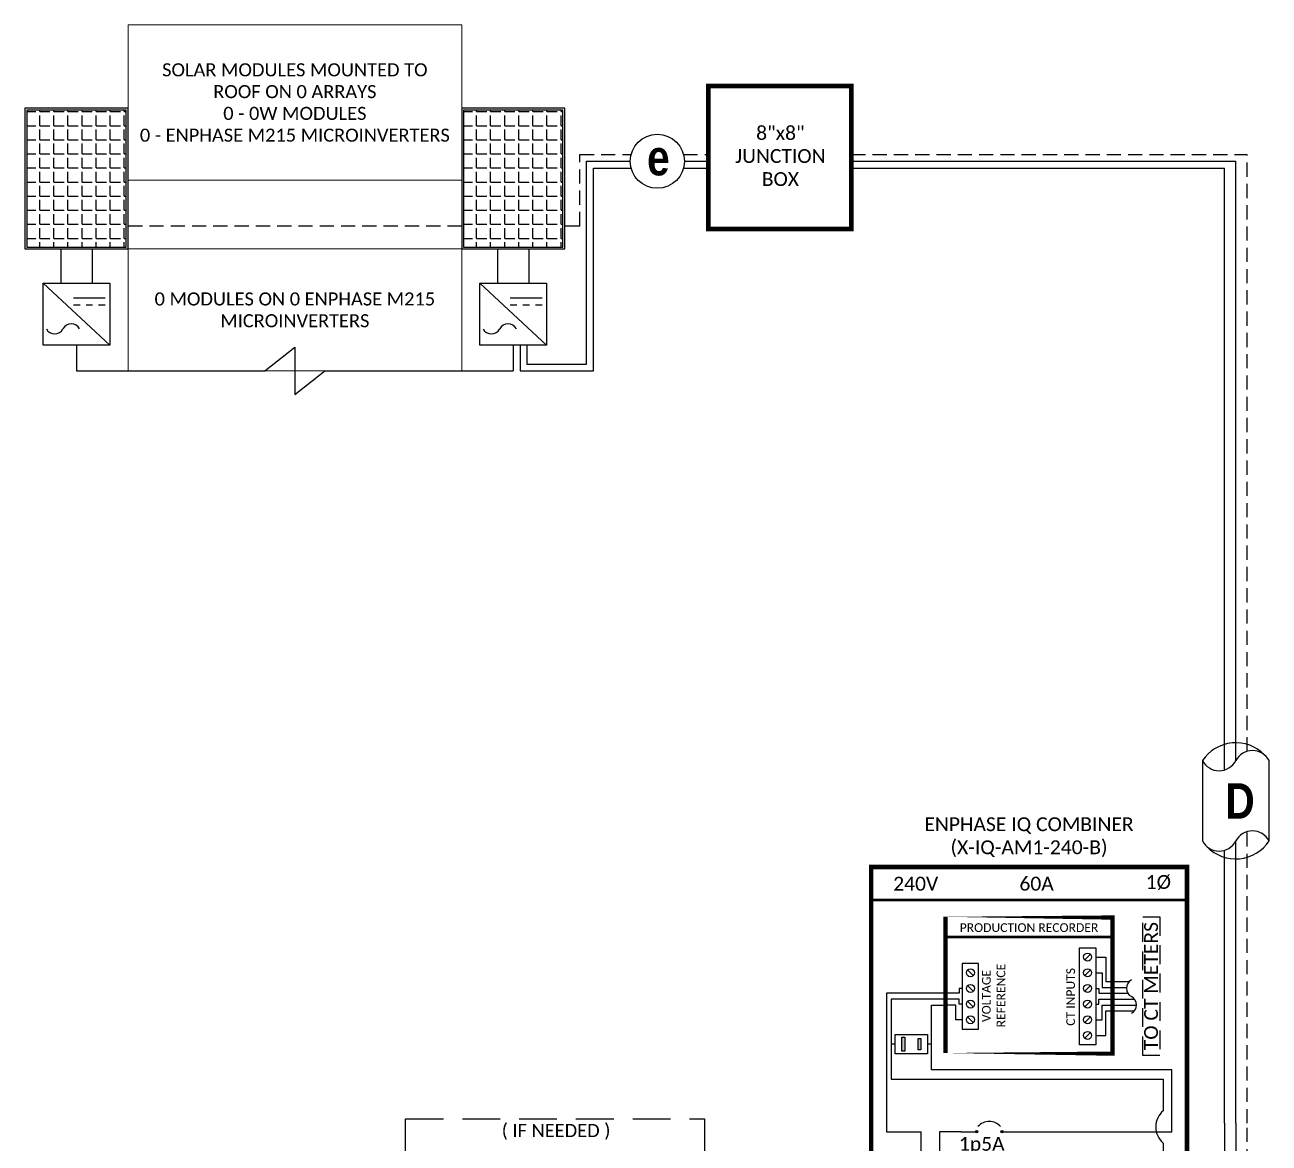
# Model space of a CAD drawing. Header units: feet. Extents: x 21762 to 22293, y 16038 to 16564.
# Drawn here: x 21963.8 to 22292.5, y 16268.2 to 16563.8 of the extents above; entities that cross this region are included whole.
import ezdxf

# ---------------------------------------------------------------- set-up
doc = ezdxf.new("R2010")
doc.units = ezdxf.units.FT
doc.header["$MEASUREMENT"] = 0
doc.linetypes.add('DASHED', pattern=[0.75, 0.5, -0.25])
doc.linetypes.add('HIDDEN', pattern=[0.375, 0.25, -0.125])
for name, color, linetype in [('E - MODULE', 7, 'Continuous'), ('ONE LINE BLOCKS', 7, 'Continuous'), ('TABLES', 7, 'Continuous'), ('TEXT', 7, 'Continuous'), ('Z - TITLEBLOCK TXT', 7, 'Continuous')]:
    doc.layers.add(name, color=color, linetype=linetype)
doc.styles.add('ONE LINE TXT', font='techb___.ttf')
doc.styles.get("Standard").update_dxf_attribs({"font": 'calibri.ttf'})

# ---------------------------------------------------------------- blocks, each defined once
blk = doc.blocks.new('*U14')
at = {"color": 7, "linetype": 'Continuous'}
for p, q in [((-7.14273261753624, 13.31379698112505), (-28.38670308841029, 13.31379698112505)), ((-28.38670308841029, -4.313796981125051), (-7.14273261753624, -4.313796981125051))]:
    blk.add_line(p, q, dxfattribs=at)
at = {"color": 7}
for p, q in [((-35.52943570594744, 8.999999999996362), (-31.05138576750414, 8.999999999996362)), ((-9.807415296628278, 8.999999999996362), (9.094947017729282e-13, 8.999999999996362))]:
    blk.add_line(p, q, dxfattribs=at)
at = {"color": 10}
for p, q in [((-35.52943570594744, 5.999999999996362), (-30.11481272106539, 5.999999999992724)), ((-8.870842250205897, 5.999999999992724), (9.094947017729282e-13, 5.999999999992724))]:
    blk.add_line(p, q, dxfattribs=at)
at = {"color": 253}
for p, q in [((-35.52943570594744, 2.999999999996362), (-26.6585934557479, 2.999999999996362)), ((-5.414622984878406, 2.999999999996362), (9.094947017729282e-13, 2.999999999992724))]:
    blk.add_line(p, q, dxfattribs=at)
at = {"color": 92, "linetype": 'HIDDEN', "ltscale": 10}
for p, q in [((-4.478049938447839, -3.637978807091713e-12), (0, 0)), ((-35.52943570594744, -3.637978807091713e-12), (-25.72202040931734, -3.637978807091713e-12))]:
    blk.add_line(p, q, dxfattribs=at)
at = {"linetype": 'Continuous'}
for centre, start, end in [((-26.07656823981961, 8.906898490567983), 117.6639225845625, 242.3360774153913), ((-4.832597768944652, 8.906898490546155), 117.6639225845625, 242.3360774153913), ((-30.69683793700187, 0.09310150943201734), 297.6639225845625, 62.33607741539132), ((-9.452867466132375, 0.09310150943201734), 297.6639225845625, 62.33607741539132)]:
    blk.add_arc(centre, 4.975688628201564, start, end, dxfattribs=at)
at = {"color": 7, "linetype": 'Continuous'}
for centre, start, end in [((-12.99273468881074, 4.499999999989086), 313.9732389627104, 56.4264841729064), ((-22.53670101713578, 4.499999999989086), 133.9732389627104, 236.4264841729064)]:
    blk.add_arc(centre, 10.57854155630173, start, end, dxfattribs=at)
blk = doc.blocks.new('unfusedDisconnect')
at = {"lineweight": 50}
blk.add_line((-43.6116214036756, 43.06379295176157), (0, 43.06379295176157), dxfattribs=at)
at = {"color": 1, "linetype": 'Continuous'}
for p, q in [((-35.26761573623207, 34.77694743980464), (-35.26761573623207, 39.31564129513208)), ((-35.26761573623207, 39.31564129513208), (-8.32254697902863, 39.31564129513208)), ((-8.32254697902863, 39.31564129513208), (-8.32254697902863, 34.77694743980464)), ((-8.32254697902863, 34.77694743980464), (-35.26761573623207, 34.77694743980464)), ((-23.42658339675199, 25.18172376181246), (-20.16357931850234, 22.73910601339594)), ((-31.88967027958734, 22.73146537071079), (-25.32168558283593, 22.73146537071079)), ((-19.08155662623903, 22.73119885076449), (-11.70049243567246, 22.72756287716766)), ((-23.42658339675199, 17.64726165749744), (-20.16357931850234, 15.20464390908091)), ((-31.88967027958734, 15.19700326637758), (-25.32168558283047, 15.19700326639577)), ((-19.08155662624358, 15.19673674642763), (-11.70049243567246, 15.1931007728308)), ((-35.26761573623207, 1.758423961488006), (-8.322546979023173, 1.758423961488006)), ((-35.26761573623207, 1.758423961488006), (-35.26761573623207, -2.780269893839431)), ((-8.32254697902863, 1.758423961488006), (-8.32254697902863, -2.780269893839431)), ((-8.322546979023173, -2.780269893839431), (-35.26761573623207, -2.780269893839431))]:
    blk.add_line(p, q, dxfattribs=at)
at = {"color": 4, "linetype": 'Continuous'}
for p, q in [((-31.88526017397362, 37.83229836323517), (-33.45726816549723, 36.26029037170156)), ((-27.5347870491305, 37.83229836323517), (-29.10679504065411, 36.26029037170156)), ((-23.18431392428738, 37.83229836323517), (-24.75632191581099, 36.26029037170156)), ((-18.83384079944972, 37.83229836323517), (-20.40584879097241, 36.26029037170156)), ((-14.4833676746066, 37.83229836323517), (-16.0553756661302, 36.26029037170156)), ((-10.13289454976803, 37.83229836323517), (-11.70490254129163, 36.26029037170156)), ((-31.88526017396816, 0.2750810295910924), (-33.45726816549177, -1.296926961942518)), ((-27.5347870491305, 0.2750810295910924), (-29.10679504065411, -1.296926961942518)), ((-23.18431392428738, 0.2750810295910924), (-24.75632191581099, -1.296926961942518)), ((-18.83384079944426, 0.2750810295910924), (-20.40584879096787, -1.296926961942518)), ((-14.4833676746066, 0.2750810295910924), (-16.0553756661302, -1.296926961942518)), ((-10.13289454976348, 0.2750810295910924), (-11.70490254128708, -1.296926961942518))]:
    blk.add_line(p, q, dxfattribs=at)
at = {"color": 253, "linetype": 'Continuous'}
for p, q in [((-32.67126416973497, 32.16868385986527), (-32.67126416972951, 34.77694743980464)), ((-10.91889854553028, 32.16868385986527), (-10.91889854553483, 34.77694743980464)), ((-38.15750528725175, 2.999999999992724), (-38.1575052872513, 32.16868385986527)), ((-38.1575052872513, 32.16868385986527), (-32.67126416973497, 32.16868385986527)), ((-5.432657428013954, 32.16868385986527), (-10.91889854553028, 32.16868385986527)), ((-5.432657428003949, 2.999999999992724), (-5.432657428013954, 32.16868385986527)), ((-43.61162140367423, 2.999999999992724), (-38.1575052872513, 2.999999999992724)), ((-1.364242052659392e-12, 2.999999999992724), (-5.432657428004404, 2.999999999992724))]:
    blk.add_line(p, q, dxfattribs=at)
at = {"color": 7, "linetype": 'Continuous'}
for p, q in [((-41.6635482282295, 8.999999999989086), (-41.66354822822996, 22.73146537071079)), ((-39.80034953798349, 22.73146537071079), (-41.66354822822996, 22.73146537071079)), ((-31.88967027958734, 22.73146537071079), (-34.52302790317844, 22.73146537071079)), ((-11.70049243567792, 22.73146537071079), (-9.067134812086806, 22.73146537071079)), ((-3.789813177281758, 22.73146537071079), (-1.926614487035295, 22.73146537071079)), ((-1.926614487024835, 8.999999999996362), (-1.926614487035295, 22.73146537071079))]:
    blk.add_line(p, q, dxfattribs=at)
at = {"color": 10, "linetype": 'Continuous'}
for p, q in [((-39.79842799696644, 5.999999999992724), (-39.80034953798895, 15.19525306674404)), ((-31.88967027958734, 15.19700326637758), (-34.52302790318299, 15.19525306672222)), ((-11.70049243567792, 15.19700326637758), (-9.067134812082259, 15.19525306672222)), ((-3.791734718287898, 5.999999999992724), (-3.789813177276301, 15.19525306674404)), ((-43.61162140367423, 5.999999999992724), (-39.79842799696689, 5.999999999992724)), ((-1.364242052659392e-12, 5.999999999992724), (-3.791734718288808, 5.999999999989086))]:
    blk.add_line(p, q, dxfattribs=at)
at = {"color": 7}
for p, q in [((-43.61162140367423, 8.999999999996362), (-41.6635482282295, 8.999999999992724)), ((-1.364242052659392e-12, 8.999999999996362), (-1.926614487024835, 8.999999999996362))]:
    blk.add_line(p, q, dxfattribs=at)
at = {"color": 92, "linetype": 'HIDDEN', "ltscale": 15}
for p, q in [((-36.58051912606061, -3.637978807091713e-12), (-36.58051912606061, 4.898634765475435)), ((-36.58051912606061, 4.898634765475435), (-32.67126416972496, 4.898634765475435)), ((-32.67126416972496, 4.898634765475435), (-32.67126416972496, 1.758423961488006)), ((-7.009643589204643, 4.898634765475435), (-10.91889854554029, 4.898634765475435)), ((-10.91889854554029, 4.898634765475435), (-10.91889854554029, 1.758423961488006)), ((-7.009643589198731, 3.637978807091713e-12), (-7.009643589204643, 4.898634765475435)), ((-43.6116214036756, 0), (-36.58051912606061, 0)), ((0, 0), (-7.009643589199186, 0))]:
    blk.add_line(p, q, dxfattribs=at)
at = {"lineweight": 50, "const_width": 1.185332763664635}
blk.add_lwpolyline([(-43.6116214036756, -9.335896394964948), (-43.6116214036756, 49.83611655237473), (0, 49.83611655237473), (0, -9.335896394964948)], close=True, dxfattribs=at)
at = {"color": 92, "linetype": 'Continuous', "lineweight": 5, "ltscale": 0.05, "flags": 128}
for points in [[(-24.13611969887688, -6.16701261263006), (-19.45404301637745, -6.16701261263006)], [(-21.79508135762762, -3.32089023822482), (-21.79508135763217, -6.16701261263006)], [(-20.26545811315873, -7.034441443007381), (-23.32470460209652, -7.034441443007381)], [(-21.07687320994455, -7.90187027340653), (-22.51328950531069, -7.90187027340653)]]:
    blk.add_lwpolyline(points, dxfattribs=at)
at = {"color": 4, "linetype": 'Continuous'}
for centre in [(-32.67126416973497, 37.04629436745745), (-28.32079104489185, 37.04629436745745), (-23.97031792004873, 37.04629436745745), (-19.61984479521107, 37.04629436745745), (-15.26937167036795, 37.04629436745745), (-10.91889854552483, 37.04629436745745), (-32.67126416972951, -0.5109229661866266), (-28.32079104489185, -0.5109229661866266), (-23.97031792004873, -0.5109229661866266), (-19.61984479520561, -0.5109229661866266), (-15.26937167036795, -0.5109229661866266), (-10.91889854552483, -0.5109229661866266)]:
    blk.add_circle(centre, 1.111577510887078, dxfattribs=at)
at = {"color": 1, "linetype": 'Continuous'}
for centre in [(-24.78064722690306, 22.73146537073262), (-19.62259491652821, 22.73146537073262), (-24.78064722689851, 15.19700326639577), (-19.62259491653276, 15.19700326639577)]:
    blk.add_circle(centre, 0.5410383559336597, dxfattribs=at)
at = {"color": 7, "linetype": 'Continuous'}
for centre in [(-37.16168872058097, 22.58015627965142), (-6.428473994684282, 22.58015627965142)]:
    blk.add_arc(centre, 2.642995525977004, 3.281925685197969, 176.718074314802, dxfattribs=at)
at = {"color": 10, "linetype": 'Continuous'}
for centre in [(-37.16168872058643, 15.0439439756592), (-6.428473994678825, 15.0439439756592)]:
    blk.add_arc(centre, 2.642995525977004, 3.281925685197969, 176.718074314802, dxfattribs=at)
at = {"color": 4, "linetype": 'Continuous'}
blk.add_text('ISOLATED NEUTRAL', height=1.874334766554741, dxfattribs=at).set_placement((-34.90676764516411, 39.97217458965315))
at = {"color": 1}
for s, width, gutter_width, heights, insert, char_height, attachment_point in [('\\A1;\\pi17.559;nfA UNFUSED\\P\\pi18.229;DISCONNECT', 64.92197842017192, 0, [11.89263280602859], (-55.21050971310069, 62.0432964224583), 3.454398339822651, 1), ('240V', 0.1480620958035672, 0.75, [0], (-35.54517607183425, 46.39544126646797), 3.65759824216516, 5), ('1Ø', 0.1480620958035672, 0.75, [0], (-4.982872748738373, 46.09550858286093), 3.65759824216516, 5), ('\\A1;\\pi13.903,t32.191;SQUARE D\\P\\pi22.981,t41.269;PN', 51.69056123133034, 0.2034749432708054, [45.94270835297878], (-47.25173292705858, -12.27303435172507), 3.657598242165161, 1)]:
    blk.add_mtext_dynamic_manual_height_columns(s, width=width, gutter_width=gutter_width, heights=heights, dxfattribs=dict(at, insert=insert, char_height=char_height, attachment_point=attachment_point))
blk = doc.blocks.new('*U17')
at = {"color": 10, "linetype": 'DASHED', "ltscale": 20}
blk.add_lwpolyline([(-75.04569994407211, 74.56373922005878), (3.971697869077616, 74.56373922005878), (3.971697869077616, -25.16564623916202), (-75.04569994407211, -25.16564623916202)], close=True, dxfattribs=at)
at = {"color": 7}
for name, p in [('unfusedDisconnect', (0, 0)), ('*U14', (-43.6116214036756, 0))]:
    blk.add_blockref(name, p, dxfattribs=at)
at = {"color": 10, "insert": (-50.86398977406498, 73.16091078003228), "char_height": 3.454398339822651, "attachment_point": 1}
blk.add_mtext_dynamic_manual_height_columns('\\A1;\\pi1.2092;( IF NEEDED )', width=30.75234502763631, gutter_width=0, heights=[6.583372758616633], dxfattribs=at)
at = {"color": 1, "linetype": 'Continuous', "insert": (-64.29945479215894, 9.224385921837893), "char_height": 9.383282677011772, "attachment_point": 1, "style": 'ONE LINE TXT'}
blk.add_mtext_dynamic_manual_height_columns('{\\W1;\\C256;B}', width=0.138532783265864, gutter_width=2.131672445536665, heights=[0], dxfattribs=at)
blk = doc.blocks.new('ENPHASE COMBINER 1 CKT')
h = blk.add_hatch(color=1)
h.dxf.hatch_style = 1
h.paths.add_polyline_path([(12.41834698227558, 95.80943247651112), (13.18799866363406, 95.80943247651112), (13.18799866363406, 92.73203496197902), (12.41834698227558, 92.73203496197902)])
h.paths.add_polyline_path([(8.138740438421337, 96.13318470558806), (8.908392119779819, 96.13318470558806), (8.908392119779819, 92.40327407457198), (8.138740438421337, 92.40327407457198)])
at = {"layer": 'ONE LINE BLOCKS', "linetype": 'Continuous'}
h = blk.add_hatch(color=1, dxfattribs=at)
h.dxf.hatch_style = 1
edge = h.paths.add_edge_path()
edge.add_arc((27.89846752550238, 71.12433185037071), 0.2909504558996183, 0, 360)
h = blk.add_hatch(color=1, dxfattribs=at)
h.dxf.hatch_style = 1
edge = h.paths.add_edge_path()
edge.add_arc((34.57507683551921, 71.12433185037071), 0.2909504558996183, 0, 360)
h = blk.add_hatch(color=1, dxfattribs=at)
h.dxf.hatch_style = 1
edge = h.paths.add_edge_path()
edge.add_arc((27.89846752550238, 59.94296079524929), 0.2909504558996183, 0, 360)
h = blk.add_hatch(color=1, dxfattribs=at)
h.dxf.hatch_style = 1
edge = h.paths.add_edge_path()
edge.add_arc((34.57507683551921, 59.94296079524929), 0.2909504558996183, 0, 360)
h = blk.add_hatch(color=1, dxfattribs=at)
h.dxf.hatch_style = 1
edge = h.paths.add_edge_path()
edge.add_arc((27.89846752550238, 56.56401390908422), 0.2909504558996183, 0, 360)
h = blk.add_hatch(color=1, dxfattribs=at)
h.dxf.hatch_style = 1
edge = h.paths.add_edge_path()
edge.add_arc((34.57507683551921, 56.56401390908422), 0.2909504558996183, 0, 360)
h = blk.add_hatch(color=1, dxfattribs=at)
h.dxf.hatch_style = 1
edge = h.paths.add_edge_path()
edge.add_arc((27.89846752550238, 45.38264285429022), 0.2909504558996183, 0, 360)
h = blk.add_hatch(color=1, dxfattribs=at)
h.dxf.hatch_style = 1
edge = h.paths.add_edge_path()
edge.add_arc((34.57507683551921, 45.38264285429022), 0.2909504558996183, 0, 360)
h = blk.add_hatch(color=1, dxfattribs=at)
h.dxf.hatch_style = 1
edge = h.paths.add_edge_path()
edge.add_arc((27.89846752550238, 42.00369596812516), 0.2909504558996183, 0, 360)
h = blk.add_hatch(color=1, dxfattribs=at)
h.dxf.hatch_style = 1
edge = h.paths.add_edge_path()
edge.add_arc((34.57507683551921, 42.00369596812516), 0.2909504558996183, 0, 360)
h = blk.add_hatch(color=1, dxfattribs=at)
h.dxf.hatch_style = 1
edge = h.paths.add_edge_path()
edge.add_arc((27.89846752550238, 30.82232491332752), 0.2909504558996183, 0, 360)
h = blk.add_hatch(color=1, dxfattribs=at)
h.dxf.hatch_style = 1
edge = h.paths.add_edge_path()
edge.add_arc((34.57507683551921, 30.82232491332752), 0.2909504558996183, 0, 360)
h = blk.add_hatch(color=1, dxfattribs=at)
h.dxf.hatch_style = 1
edge = h.paths.add_edge_path()
edge.add_arc((27.89846752550238, 27.44337802716245), 0.2909504558996183, 0, 360)
h = blk.add_hatch(color=1, dxfattribs=at)
h.dxf.hatch_style = 1
edge = h.paths.add_edge_path()
edge.add_arc((34.57507683551921, 27.44337802716245), 0.2909504558996183, 0, 360)
at = {"color": 7, "linetype": 'Continuous'}
for p, q in [((15.97823548696215, 94.26746370835963), (15.97823548696215, 104.6202518357009)), ((15.97823548696215, 94.26746370835963), (14.92158918022415, 94.26746370835963)), ((15.97823548696215, 87.46999943775381), (15.97823548696215, 94.26746370835963)), ((79.50803908740454, 87.46999943775381), (15.97823548696215, 87.46999943775381)), ((79.50803908740454, 71.1255929851036), (79.50803908740454, 87.46999943775381)), ((93.36559781702954, 73.37164705180794), (93.36559781702954, 30.82358604759065)), ((18.04606754613542, 71.12433185021064), (18.04606754613542, 45.38264285396281)), ((23.70203134762687, 71.12433185021064), (18.04606754613542, 71.12433185021064)), ((38.77151301339472, 71.12433185037071), (79.50803908740454, 71.1255929851036)), ((23.70203134762687, 59.94296079508922), (18.04606754613542, 59.94296079508922)), ((23.70203134762687, 45.38264285396281), (18.04606754613542, 45.38264285396281)), ((18.04606754613542, 45.38264285396281), (18.04606754613542, 30.82232491283639)), ((9.083991580775546, 30.82232491283639), (4.3563948804549, 30.82358604756882)), ((4.3563948804549, 30.82358604756882), (4.3563948804549, 8.999999999999545)), ((23.70203134762687, 30.82232491283639), (17.32288683239312, 30.82232491283639)), ((93.36559781702954, 30.82358604759065), (38.77151301339472, 30.82232491283639))]:
    blk.add_line(p, q, dxfattribs=at)
at = {"color": 253, "linetype": 'Continuous'}
for p, q in [((6.405149921832162, 94.26746370835963), (5.34850361509416, 94.26746370835963)), ((77.21354728513552, 68.11880261802844), (77.21534484654603, 32.98787720495966))]:
    blk.add_line(p, q, dxfattribs=at)
at = {"color": 10, "linetype": 'Continuous'}
for p, q in [((96.36559781702954, 73.37164705178611), (96.36559781702954, 27.44463916140376)), ((13.20343920662526, 56.56401390892415), (13.20343920662526, 71.12433185004693)), ((13.20343920662526, 42.00369596779774), (13.20343920662526, 56.56401390892415)), ((15.37520883370144, 56.56401390892415), (13.20343920662526, 56.56401390892415)), ((20.96806819888752, 56.56401390892415), (23.70203134762687, 56.56401390892415)), ((13.20343920662526, 27.44337802667133), (13.20343920662526, 42.00369596779774)), ((15.37520883370144, 42.00369596779774), (13.20343920662526, 42.00369596779774)), ((20.96806819888752, 42.00369596779774), (23.70203134762687, 42.00369596779774)), ((13.20343920662526, 27.44337802667133), (7.650546126717927, 27.44463916140376)), ((7.650546126728841, 5.999999999958618), (7.650546126717927, 27.44463916140376)), ((13.20343920662526, 27.44337802667133), (23.70203134762687, 27.44337802667133)), ((96.36559781702954, 27.44463916140376), (38.77151301339472, 27.44337802667133))]:
    blk.add_line(p, q, dxfattribs=at)
at = {"color": 7}
blk.add_line((0, 8.999999999999545), (4.356394880461266, 8.999999999999545), dxfattribs=at)
at = {"color": 10}
blk.add_line((0, 5.99999999996362), (7.650546126717927, 5.999999999958618), dxfattribs=at)
at = {"color": 253}
for p, q in [((0, 2.999999999999545), (7.650546126717927, 2.999999999999545)), ((7.650546126717927, -2.999486774364868), (7.650546126717927, -6.855719378279446)), ((75.8293213376237, -2.4692781153135e-10), (69.50611445791674, -2.4692781153135e-10)), ((7.650546126717927, -6.855719378279446), (75.8293213376237, -6.855719378279446))]:
    blk.add_line(p, q, dxfattribs=at)
at = {"color": 92, "linetype": 'HIDDEN', "ltscale": 10}
blk.add_line((0, 0), (17.99393284447251, 0), dxfattribs=at)
at = {"linetype": 'Continuous', "flags": 128}
for points in [[(59.36814294578471, 117.290559595715), (62.04504038061532, 117.290559595715), (62.04504038061532, 110.8149100638825), (68.20105977519961, 110.8149100638825)], [(59.3681429458793, 113.1516352257372), (61.1030071928526, 113.1516352257372), (61.1030071928526, 109.2662455068335), (67.46320837485473, 109.2662455068335)], [(59.36814294592295, 109.0127108561342), (60.16097400508988, 109.0127108561342), (60.16097400508988, 107.7175809497844), (67.83068496180113, 107.7175809497844)], [(59.36814294596661, 104.8737864863056), (60.16097400508988, 104.8737864863056), (60.16097400508988, 106.1689163925826), (69.58439858857037, 106.1689163925826)], [(24.09930137824813, 100.7348621164697), (22.36443713140579, 100.7348621164697), (22.36443713140579, 104.6202518357009), (19.66978146723432, 104.6202518357009)], [(59.36814294601027, 100.7348621164697), (61.1030071928526, 100.7348621164697), (61.1030071928526, 104.6202518357009), (70.11807933108412, 104.6202518357009)], [(59.3681429460903, 96.5959377465565), (62.04504038061532, 96.59593774659652), (62.04504038061532, 103.0715872788192), (69.57013827284845, 103.0715872788192)]]:
    blk.add_lwpolyline(points, dxfattribs=at)
at = {"color": 1, "flags": 128}
for points in [[(24.09930137833544, 109.0127108561342), (23.30647031916851, 109.0127108561342), (23.30647031916851, 107.7175809497844), (19.66978146723068, 107.7175809497844)], [(19.66978146723068, 107.7175809497844), (4.074363240739331, 107.7175809497844), (4.07436324074024, 71.12809194567444), (13.20343920662526, 71.12433185004693)]]:
    blk.add_lwpolyline(points, dxfattribs=at)
at = {"color": 253, "linetype": 'Continuous', "flags": 128}
for points in [[(19.6697814672325, 106.1689163925826), (5.34850361509416, 106.1689163925826), (5.34850361509416, 85.00895455710588), (77.21461068040117, 85.00895455710588), (77.21503742413915, 76.66882090095442)], [(24.09930137829178, 104.8737864863056), (23.30647031916851, 104.8737864863056), (23.30647031916851, 106.1689163925826), (19.6697814672325, 106.1689163925826)], [(69.50611445791674, 17.40189249896002), (77.21534484642416, 17.40189249896002), (77.21534484642507, 24.43558213507458)]]:
    blk.add_lwpolyline(points, dxfattribs=at)
at = {"color": 7, "linetype": 'Continuous', "flags": 128}
blk.add_lwpolyline([(15.97823548696215, 104.6202518357009), (19.66978146723432, 104.620251835704)], dxfattribs=at)
at = {"color": 1}
for points in [[(6.405149921832162, 96.79458142214798), (14.92158918022415, 96.79458142214798), (14.92158918022415, 91.74034599457127), (6.405149921832162, 91.74034599457127)], [(8.138740438421337, 96.13318470558806), (8.908392119779819, 96.13318470558806), (8.908392119779819, 92.40327407457198), (8.138740438421337, 92.40327407457198)], [(12.41834698227558, 95.80943247651112), (13.18799866363406, 95.80943247651112), (13.18799866363406, 92.73203496197902), (12.41834698227558, 92.73203496197902)]]:
    blk.add_lwpolyline(points, close=True, dxfattribs=at)
at = {"linetype": 'Continuous'}
for centre, start, end in [((69.94038601553257, 109.0361145273205), 117.6639225845746, 242.3360774153671), ((67.63025116694189, 104.6292160367525), 297.6639225845747, 62.33607741536712)]:
    blk.add_arc(centre, 2.487844314100782, start, end, dxfattribs=at)
at = {"color": 253, "linetype": 'Continuous'}
for centre in [(80.79380016857613, 72.39318788656828), (80.79349274621472, 28.71172967000894)]:
    blk.add_arc(centre, 5.575713419222151, 129.9215498682969, 230.0784501306956, dxfattribs=at)
at = {"color": 10, "linetype": 'Continuous'}
for centre, radius, start, end in [((18.17163851633632, 55.10370401045702), 3.154762109713773, 27.57379404281566, 152.4262059572135), ((18.17163851633541, 39.68453774276122), 3.632975893368044, 39.66987765994102, 140.330122340059)]:
    blk.add_arc(centre, radius, start, end, dxfattribs=at)
at = {"color": 7, "linetype": 'Continuous'}
blk.add_arc((13.20343920662526, 25.99403971275797), 6.346824931827026, 49.5295004260013, 130.4704995739987, dxfattribs=at)
at = {"color": 253}
for centre, radius, start, end in [((5.45070300826228, 0.0002566128173384641), 3.719915339730382, 306.2542265171913, 53.74577348280871), ((74.90438647621977, -3.427859689263187), 3.550454413933713, 285.1004258718175, 74.89957412818242)]:
    blk.add_arc(centre, radius, start, end, dxfattribs=at)
at = {"layer": 'E - MODULE', "color": 10, "linetype": 'DASHED', "ltscale": 10}
for points in [[(71.8351352424288, 91.30738453349568), (71.8351352424288, 127.9068947809074), (76.27471838406927, 127.9068947809074), (76.27471838406927, 91.30738453349568)], [(53.95017396226649, 25.48331211093546), (53.95017396226649, 62.08282235834713), (58.38975710390696, 62.08282235834713), (58.38975710390696, 25.48331211093546)]]:
    blk.add_lwpolyline(points, close=True, dxfattribs=at)
at = {"layer": 'ONE LINE BLOCKS', "lineweight": 50}
for p, q in [((0, 132.4188356641039), (83.46744432426021, 132.4188356641039)), ((19.66978146721067, 122.6341000363145), (63.79766285705864, 122.6341000363545))]:
    blk.add_line(p, q, dxfattribs=at)
for points, const_width in [([(0, -9.33589639496131), (0, 141.1218837893807), (83.46744432426021, 141.1218837893807), (83.46744432426021, -9.33589639496131)], 1.185332763664635), ([(63.79766285708683, 91.75719465224483), (63.79766285705409, 127.7468246081494), (19.6697814672043, 127.7468246082149), (19.6697814672516, 91.75719465231032)], 1.127694050973034)]:
    blk.add_lwpolyline(points, close=True, dxfattribs=dict(at, const_width=const_width))
at = {"layer": 'TEXT', "color": 92, "linetype": 'HIDDEN', "ltscale": 15}
for p, q in [((99.36559781702772, -4.700287858900083), (99.36559781702954, 73.37164705178611)), ((22.53262669986179, 4.350473124965447), (26.72493497233791, 4.350473124965447)), ((26.724934972347, -4.700287858900083), (26.72493497233791, 4.350473124965447)), ((26.72493497233609, -4.700287858900083), (99.36559781702772, -4.700287858900083))]:
    blk.add_line(p, q, dxfattribs=at)
at = {"layer": 'TEXT', "color": 92, "flags": 128}
for points in [[(20.26725015770353, 14.46946701977913), (20.26327977212532, 10.96618174320292)], [(17.92224143103431, 10.96618174320292), (22.60431811338003, 10.96618174320292)], [(21.79290301659967, 10.09875291292747), (18.73365652773373, 10.09875291292747)], [(20.98148791990116, 9.23132408232459), (19.54507162443224, 9.23132408232459)]]:
    blk.add_lwpolyline(points, dxfattribs=at)
at = {"layer": 'Z - TITLEBLOCK TXT', "color": 1, "linetype": 'Continuous'}
for p, q in [((55.0501503813266, 119.7606593902187), (59.36814294574833, 119.7606593899714)), ((55.05015038163219, 94.12583795210821), (55.0501503813266, 119.7606593902187)), ((59.36814294574833, 119.7606593899714), (59.36814294612668, 94.12583795233377)), ((28.41729394289541, 115.6217350203865), (24.09930137847368, 115.6217350201391)), ((24.09930137847368, 115.6217350201391), (24.09930137817537, 98.264762322166)), ((28.41729394266986, 98.26476232194045), (28.41729394289541, 115.6217350203865)), ((24.09930137817537, 98.264762322166), (28.41729394266986, 98.26476232194045)), ((59.36814294612668, 94.12583795233377), (55.05015038163219, 94.12583795210821)), ((64.96742060261113, -2.596351566654903), (64.96742060261113, 19.99824406545167)), ((64.96742060261113, 19.99824406545167), (69.50611445791674, 19.99824406545167)), ((69.50611445791674, 19.99824406545167), (69.50611445791674, -2.596351566654903)), ((17.99393284447342, -2.596351566654903), (17.99393284447342, 6.946824691457095)), ((17.99393284447342, 6.946824691457095), (22.53262669986179, 6.946824691457095)), ((22.53262669986179, 6.946824691457095), (22.53262669986179, -2.596351566654903)), ((22.53262669986179, -2.596351566654903), (17.99393284447342, -2.596351566654903)), ((69.50611445791674, -2.596351566654903), (64.96742060261113, -2.596351566654903))]:
    blk.add_line(p, q, dxfattribs=at)
at = {"layer": 'Z - TITLEBLOCK TXT', "color": 4, "linetype": 'Continuous'}
for p, q in [((56.46136337684402, 116.5427763089706), (57.9569299505074, 118.0383428824593)), ((27.00608094741438, 112.403851939102), (25.51051437375099, 113.8994185125907)), ((56.46136337684402, 112.403851939102), (57.9569299505074, 113.8994185125907)), ((27.00608094729796, 108.2649275692588), (25.51051437379465, 109.7604941427694)), ((56.46136337696043, 108.2649275692588), (57.95692995046375, 109.7604941427694)), ((27.00608094734162, 104.1260031994302), (25.5105143738092, 105.6215697731809)), ((56.46136337691678, 104.1260031994302), (57.95692995044919, 105.6215697731809)), ((27.00608094738527, 99.98707882960889), (25.51051437369279, 101.4826454033378)), ((56.46136337687312, 99.98707882960889), (57.95692995056561, 101.4826454033378)), ((56.46136337687312, 95.848154459733), (57.95692995056561, 97.34372103346186)), ((68.02277152604074, 18.18789649502514), (66.45076353456898, 16.61588850338967)), ((68.02277152604074, 13.83742337005833), (66.45076353456898, 12.26541537858657)), ((68.02277152604074, 9.48695024525523), (66.45076353456898, 7.914942253619756)), ((21.0492837679858, 5.136477120701329), (19.47727577651403, 3.564469129229565)), ((68.02277152604074, 5.136477120292056), (66.45076353456898, 3.564469128984001)), ((21.0492837679858, 0.7860039957381559), (19.47727577651403, -0.7860039957372464)), ((68.02277152604074, 0.7860039954889544), (66.45076353456898, -0.78600399598281))]:
    blk.add_line(p, q, dxfattribs=at)
at = {"layer": 'Z - TITLEBLOCK TXT', "color": 1, "linetype": 'Continuous', "flags": 128}
for points in [[(23.70203134762687, 71.12433185037071), (27.89846752550238, 71.12433185037071)], [(23.70203134762687, 71.12433185037071), (27.89846752550238, 71.12433185037071)], [(34.57507683551921, 71.12433185037071), (38.77151301339472, 71.12433185037071)], [(23.70203134762687, 59.94296079524929), (27.89846752550238, 59.94296079524929)], [(23.70203134762687, 59.94296079524929), (27.89846752550238, 59.94296079524929)], [(34.57507683551921, 59.94296079524929), (38.77151301339472, 59.94296079524929)], [(23.70203134762687, 56.56401390908422), (27.89846752550238, 56.56401390908422)], [(23.70203134762687, 56.56401390908422), (27.89846752550238, 56.56401390908422)], [(34.57507683551921, 56.56401390908422), (38.77151301339472, 56.56401390908422)], [(23.70203134762687, 45.38264285429022), (27.89846752550238, 45.38264285429022)], [(23.70203134762687, 45.38264285429022), (27.89846752550238, 45.38264285429022)], [(34.57507683551921, 45.38264285429022), (38.77151301339472, 45.38264285429022)], [(23.70203134762687, 42.00369596812516), (27.89846752550238, 42.00369596812516)], [(23.70203134762687, 42.00369596812516), (27.89846752550238, 42.00369596812516)], [(34.57507683551921, 42.00369596812516), (38.77151301339472, 42.00369596812516)], [(23.70203134762687, 30.82232491332752), (27.89846752550238, 30.82232491332752)], [(23.70203134762687, 30.82232491332752), (27.89846752550238, 30.82232491332752)], [(34.57507683551921, 30.82232491332752), (38.77151301339472, 30.82232491332752)], [(23.70203134762687, 27.44337802716245), (27.89846752550238, 27.44337802716245)], [(23.70203134762687, 27.44337802716245), (27.89846752550238, 27.44337802716245)], [(34.57507683551921, 27.44337802716245), (38.77151301339472, 27.44337802716245)]]:
    blk.add_lwpolyline(points, dxfattribs=at)
at = {"layer": 'Z - TITLEBLOCK TXT', "color": 4, "linetype": 'Continuous'}
for centre, radius in [((57.20914666357385, 117.2905595956058), 1.05752526602515), ((26.25829766068455, 113.1516352257372), 1.05752526602515), ((57.20914666357385, 113.1516352257372), 1.05752526602515), ((26.25829766053903, 109.0127108561342), 1.05752526602515), ((57.20914666371937, 109.0127108561342), 1.05752526602515), ((26.25829766058268, 104.8737864863056), 1.05752526602515), ((57.20914666367571, 104.8737864863056), 1.05752526602515), ((26.25829766062634, 100.7348621164842), 1.05752526602515), ((57.20914666363205, 100.7348621164842), 1.05752526602515), ((57.20914666363205, 96.59593774660834), 1.05752526602515), ((67.236767530223, 17.40189249896002), 1.111577510887078), ((67.236767530223, 13.05141937432427), 1.111577510887078), ((67.236767530223, 8.700946249357457), 1.111577510887078), ((20.26327977224992, 4.350473124803557), 1.111577510887078), ((67.236767530223, 4.350473124718064), 1.111577510887078), ((20.26327977224992, 4.547473508864641e-13), 1.111577510887078), ((67.236767530223, -2.487468009348959e-10), 1.111577510887078)]:
    blk.add_circle(centre, radius, dxfattribs=at)
at = {"layer": 'Z - TITLEBLOCK TXT', "color": 1, "linetype": 'Continuous'}
for centre in [(27.89846752550238, 71.12433185037071), (34.57507683551921, 71.12433185037071), (27.89846752550238, 59.94296079524929), (34.57507683551921, 59.94296079524929), (27.89846752550238, 56.56401390908422), (34.57507683551921, 56.56401390908422), (27.89846752550238, 45.38264285429022), (34.57507683551921, 45.38264285429022), (27.89846752550238, 42.00369596812516), (34.57507683551921, 42.00369596812516), (27.89846752550238, 30.82232491332752), (34.57507683551921, 30.82232491332752), (27.89846752550238, 27.44337802716245), (34.57507683551921, 27.44337802716245)]:
    blk.add_circle(centre, 0.2909504558996183, dxfattribs=at)
for centre in [(31.23677218051125, 69.93084372809017), (31.23677218051125, 58.74947267296875), (31.23677218051125, 55.37052578680368), (31.23677218051125, 44.18915473200968), (31.23677218051125, 40.81020784584462), (31.23677218051125, 29.62883679104698), (31.23677218051125, 26.24988990488191)]:
    blk.add_arc(centre, 3.932007672516098, 40.33920141305347, 139.6607985869466, dxfattribs=at)
at = {"color": 1, "char_height": 3.65759824216516, "attachment_point": 5}
for s, width, insert, rotation in [('TO CT METERS', 50.82710468216652, (74.00223626113075, 109.6158554043459), 89.99999999999999), (' CT METERS', 27.4516815760042, (56.16996553308672, 43.78306723464129), 90)]:
    blk.add_mtext_dynamic_manual_height_columns(s, width=width, gutter_width=7.170123602891181, heights=[0], dxfattribs=dict(at, insert=insert, rotation=rotation))
at = {"layer": 'TABLES', "color": 1, "linetype": 'Continuous'}
for s, p in [('1p5A', (23.2057053585977, 66.09520927254334)), ('2p20A', (23.2057053585977, 51.32822244293266)), ('2p20A', (23.2057053585977, 36.76790450197359)), ('2p20A', (23.2057053585977, 22.20758656101088))]:
    blk.add_text(s, height=3.657598242165161, dxfattribs=at).set_placement(p)
at = {"layer": 'TABLES', "color": 4, "linetype": 'Continuous'}
blk.add_text('ISOLATED NEUTRAL', height=1.874334766554741, rotation=90, dxfattribs=at).set_placement((64.31088730817191, -3.056886094527272))
at = {"layer": 'TEXT', "color": 1}
blk.add_text('CT INPUTS ', height=2.304286892564051, rotation=90, dxfattribs=at).set_placement((53.87696759844948, 99.14173906058613))
at = {"layer": 'TEXT', "color": 1, "attachment_point": 5}
for s, width, gutter_width, insert, char_height in [('ENPHASE IQ COMBINER\\P(X-IQ-AM1-240-B)', 62.39835247101388, 7.170123602891181, (41.73372216213011, 148.9679533912145), 3.65759824216516), ('240V', 0.1480620958035672, 0.75, (11.79094095164237, 136.6749752231749), 3.65759824216516), ('60A', 0.1480620958035672, 0.75, (43.72899246763063, 136.6749752231749), 3.65759824216516), ('1Ø', 0.1480620958035672, 0.75, (75.91248724236902, 137.005420083734), 3.65759824216516), ('PRODUCTION RECORDER', 50.82710468216652, 7.170123602891181, (41.73372216216922, 125.0695775850118), 2.304286892564051)]:
    blk.add_mtext_dynamic_manual_height_columns(s, width=width, gutter_width=gutter_width, heights=[0], dxfattribs=dict(at, insert=insert, char_height=char_height))
at = {"layer": 'TEXT', "color": 1, "insert": (29.30823483409313, 105.7752677658295), "char_height": 2.304286892564051, "width": 2.36100780068864, "attachment_point": 1, "rotation": 90}
blk.add_mtext('\\pi-5.6544;VOLTAGE\\P\\pi-7.0609;REFERENCE', dxfattribs=at)
blk = doc.blocks.new('*T23')
at = {"layer": 'Defpoints', "color": 8, "linetype": 'ByBlock', "lineweight": 0, "transparency": 16777216}
for p, q in [((0, 0), (88.16386767174117, 0)), ((0, 0), (0, -91.46009300948572)), ((88.16386767174117, 0), (88.16386767174117, -91.46009300948572)), ((0, -41.07609801768922), (88.16386767174117, -41.07609801768922)), ((0, -59.23865719003152), (88.16386767174117, -59.23865719003152)), ((0, -91.46009300948572), (88.16386767174117, -91.46009300948572))]:
    blk.add_line(p, q, dxfattribs=at)
at = {"color": 0, "linetype": 'Continuous', "transparency": 16777216, "char_height": 3.454398339822651, "width": 80.03587157804189, "attachment_point": 5}
for s, insert in [('{\\fCalibri|b0|i0|c0;SOLAR MODULES MOUNTED TO ROOF ON 0 ARRAYS^J0 - 0W MODULES^J0 - ENPHASE M215 MICROINVERTERS', (44.08193383587422, -20.53804900884643)), ('{\\fCalibri|b0|i0|c0;', (44.08193383587422, -50.15737760386401)), ('{\\fCalibri|b0|i0|c0;0 MODULES ON 0 ENPHASE M215 MICROINVERTERS', (44.08193383587422, -75.34937509975862))]:
    blk.add_mtext(s, dxfattribs=dict(at, insert=insert))
blk = doc.blocks.new('8x8box')
at = {"lineweight": 50, "const_width": 1.185332763664635}
blk.add_lwpolyline([(37.78118564276792, 0), (0, 0), (0, 37.78118564293254), (37.78118564276792, 37.78118564293254)], close=True, dxfattribs=at)
at = {"color": 1, "insert": (19.03384073957204, 19.25851695775782), "char_height": 3.65759824216516, "attachment_point": 5}
blk.add_mtext_dynamic_manual_height_columns('8"x8"  JUNCTION BOX ', width=0.4766917546635341, gutter_width=7.170123602891181, heights=[0], dxfattribs=at)

msp = doc.modelspace()

# ---------------------------------------------------------------- hatches: boundary and pattern name
at = {"linetype": 'Continuous'}
h = msp.add_hatch(dxfattribs=at)
h.set_pattern_fill('ANGLE', color=256, scale=13.54666015616726)
h.set_pattern_definition([(0, (22027.27627561215, 4522.942983406512), (0, 3.725331542945997), [2.709332031233452, -1.015999511712544]), (90, (22027.27627561215, 4522.942983406512), (-3.725331542945997, 2.281107674915743e-16), [2.709332031233452, -1.015999511712544])])
h.paths.add_polyline_path([(21964.26489574832, 16541.24030210992), (21964.26489574832, 16505.05733998482), (21990.50280673092, 16505.05733998482), (21990.50280673092, 16541.24030210992)])
h = msp.add_hatch(dxfattribs=at)
h.set_pattern_fill('ANGLE', color=256, scale=13.54666015616726)
h.set_pattern_definition([(0, (22142.69613638487, 4522.942983406512), (0, 3.725331542945997), [2.709332031233452, -1.015999511712544]), (90, (22142.69613638487, 4522.942983406512), (-3.725331542945997, 2.281107674915743e-16), [2.709332031233452, -1.015999511712544])])
h.paths.add_polyline_path([(22079.68475652111, 16541.24030210992), (22079.68475652111, 16505.05733998482), (22105.92266750372, 16505.05733998482), (22105.92266750372, 16541.24030210992)])

# ---------------------------------------------------------------- linework, layer by layer
at = {"color": 92, "linetype": 'HIDDEN', "ltscale": 15}
for p, q in [((22110.40297925716, 16510.59706696371), (22110.40297925716, 16529.53530093852)), ((22110.40297925716, 16529.53530093852), (22123.96618061377, 16529.53530093852)), ((22137.7837601716, 16529.53530093852), (22144.36506595714, 16529.53530093852)), ((22182.14625159991, 16529.53530093853), (22286.72850677498, 16529.53530093851)), ((22286.72850677499, 16371.75147171059), (22286.72850677499, 16529.53530093852)), ((22110.40297925716, 16510.59706696371), (22106.43170856284, 16510.59706696371)), ((22286.72850677499, 16273.43978334735), (22286.72850677499, 16350.50750123972))]:
    msp.add_line(p, q, dxfattribs=at)
at = {"color": 10, "linetype": 'Continuous'}
for p, q in [((22112.20510370801, 16474.12898755707), (22112.20510370801, 16527.733176488)), ((22112.20510370801, 16527.733176488), (22123.73501039669, 16527.733176488)), ((22138.01493038868, 16527.733176488), (22144.36506595714, 16527.733176488)), ((22182.14625159991, 16527.73317648799), (22283.72850677499, 16527.733176488)), ((22096.40796091386, 16474.12898755707), (22112.20510370801, 16474.12898755707))]:
    msp.add_line(p, q, dxfattribs=at)
at = {"linetype": 'Continuous'}
for p, q in [((22114.00722815868, 16472.32686310606), (22114.00722815868, 16525.93105203716)), ((22114.00722815868, 16525.93105203716), (22123.96618061385, 16525.93105203716)), ((22137.78376017152, 16525.93105203716), (22144.36506595714, 16525.93105203716)), ((22182.14625159991, 16525.93105203715), (22280.72850677499, 16525.93105203716)), ((21973.23130154279, 16504.5482989257), (21973.23130154279, 16495.53772928331)), ((21981.53640093645, 16504.5482989257), (21981.53640093645, 16495.53772928331)), ((22088.65116231551, 16504.5482989257), (22088.65116231551, 16495.53772928331)), ((22096.95626170917, 16504.5482989257), (22096.95626170917, 16495.53772928331)), ((21968.56122151043, 16495.53772928331), (21986.2064809689, 16495.53772928331)), ((21968.56122151043, 16495.53772928331), (21986.2064809689, 16479.14572991118)), ((21968.56122151043, 16479.14572991118), (21968.56122151043, 16495.53772928331)), ((21986.2064809689, 16495.53772928331), (21986.2064809689, 16479.14572991118)), ((22083.98108228314, 16495.53772928331), (22101.62634174161, 16495.53772928331)), ((22083.98108228314, 16479.14572991118), (22083.98108228314, 16495.53772928331)), ((22083.98108228314, 16495.53772928331), (22101.62634174161, 16479.14572991118)), ((22101.62634174161, 16495.53772928331), (22101.62634174161, 16479.14572991118)), ((21986.2064809689, 16479.14572991118), (21968.56122151043, 16479.14572991118)), ((22101.62634174161, 16479.14572991118), (22083.98108228314, 16479.14572991118)), ((22094.60583646302, 16472.32686310606), (22114.00722815868, 16472.32686310606))]:
    msp.add_line(p, q, dxfattribs=at)
at = {"color": 7}
for p, q in [((22280.72850677499, 16366.82645692546), (22280.72850677499, 16525.93105203716)), ((22280.72850677499, 16273.43978334735), (22280.72850677499, 16345.58248645459))]:
    msp.add_line(p, q, dxfattribs=at)
at = {"color": 10}
for p, q in [((22283.72850677499, 16369.28896431802), (22283.72850677499, 16527.733176488)), ((22283.72850677499, 16273.43978334735), (22283.72850677499, 16348.04499384718))]:
    msp.add_line(p, q, dxfattribs=at)
at = {"color": 7, "linetype": 'Continuous'}
for p, q in [((21984.98425834772, 16491.54454351306), (21976.59026275537, 16491.54454351306)), ((21978.34423714581, 16489.72919392513), (21976.59026275537, 16489.72919392513)), ((21981.66424774685, 16489.72919392513), (21979.9102733564, 16489.72919392513)), ((21984.98425834772, 16489.72919392513), (21983.23028395736, 16489.72919392513)), ((22100.40411912052, 16491.54454351322), (22092.01012352808, 16491.54454351322)), ((22093.7640979186, 16489.72919392513), (22092.01012352808, 16489.72919392513)), ((22097.08410851956, 16489.72919392513), (22095.3301341292, 16489.72919392513)), ((22100.40411912052, 16489.72919392513), (22098.65014473007, 16489.72919392513)), ((22027.1375865533, 16472.32686310606), (22035.09378162602, 16478.59103405499)), ((22035.09378162602, 16478.59103405499), (22035.09378162602, 16466.06269215762)), ((22035.09378162602, 16466.06269215762), (22043.04997669874, 16472.32686310606)), ((22274.91470979386, 16369.28896431802), (22274.91470979386, 16348.04499384715)), ((22292.54230375611, 16348.04499384715), (22292.54230375611, 16369.28896431802))]:
    msp.add_line(p, q, dxfattribs=at)
at = {"linetype": 'Continuous', "flags": 128}
for points in [[(21963.7558546892, 16541.74934316887), (21963.7558546892, 16504.5482989257), (21991.01184779012, 16504.5482989257), (21991.01184779012, 16541.74934316887), (21963.7558546892, 16541.74934316887)], [(22079.17571546192, 16541.74934316887), (22079.17571546192, 16504.5482989257), (22106.43170856284, 16504.5482989257), (22106.43170856284, 16541.74934316887), (22079.17571546192, 16541.74934316887)], [(21977.38385123971, 16479.14572991085), (21977.38385123971, 16472.32686310606)], [(22092.80371201233, 16479.14572991118), (22092.80371201233, 16472.32686310606)], [(22094.60583646302, 16479.14572991118), (22094.60583646302, 16472.32686310606)], [(21977.38385123971, 16472.32686310606), (22027.1375865533, 16472.32686310606)], [(22043.04997669874, 16472.32686310606), (22092.80371201233, 16472.32686310606)]]:
    msp.add_lwpolyline(points, dxfattribs=at)
for points in [[(21964.26489574832, 16541.24030210992), (21964.26489574832, 16505.05733998482), (21990.50280673092, 16505.05733998482), (21990.50280673092, 16541.24030210992)], [(22079.68475652111, 16541.24030210992), (22079.68475652111, 16505.05733998482), (22105.92266750372, 16505.05733998482), (22105.92266750372, 16541.24030210992)]]:
    msp.add_lwpolyline(points, close=True, dxfattribs=at)
at = {"color": 92, "linetype": 'HIDDEN', "ltscale": 15, "flags": 128}
msp.add_lwpolyline([(22079.17571546192, 16510.59706696371), (21991.01184779012, 16510.59706696371)], dxfattribs=at)
at = {"color": 10, "linetype": 'Continuous', "flags": 128}
msp.add_lwpolyline([(22096.40796091386, 16479.14572991118), (22096.40796091386, 16474.12898755707)], dxfattribs=at)
at = {"color": 7, "linetype": 'Continuous'}
msp.add_circle((22130.87497039269, 16527.733176488), 7.139959995994927, dxfattribs=at)
at = {"linetype": 'Continuous'}
for centre, radius, start, end in [((21971.62571550761, 16484.55340774766), 2.476319970034579, 207.6639225847129, 332.3360774152871), ((21976.01220009439, 16482.25397404619), 2.476319970034579, 27.66392258471289, 152.3360774152871), ((22087.04557628032, 16484.55340774733), 2.476319970034579, 207.6639225847129, 332.3360774152871), ((22091.43206086718, 16482.25397404635), 2.476319970034579, 27.66392258471289, 152.3360774152871), ((22288.13540526555, 16366.97882946943), 4.975688628201564, 27.66392258451915, 152.3360774154086), ((22279.32160828442, 16371.59909916661), 4.975688628201564, 207.6639225845191, 332.3360774154085), ((22288.13540526553, 16345.73485899856), 4.975688628201564, 27.66392258451915, 152.3360774154086), ((22279.32160828442, 16350.35512869574), 4.975688628201564, 207.6639225845191, 332.3360774154085)]:
    msp.add_arc(centre, radius, start, end, dxfattribs=at)
at = {"color": 7, "linetype": 'Continuous'}
for centre, start, end in [((22283.72850677497, 16363.43896224675), 43.97323896271237, 146.4264841729534), ((22283.72850677497, 16353.89499591842), 223.9732389627123, 326.4264841729534)]:
    msp.add_arc(centre, 10.57854155630173, start, end, dxfattribs=at)

# ---------------------------------------------------------------- block references
msp.add_blockref('*T23', (21991.01184779012, 16563.78695611573))
at = {"color": 7}
for name, p in [('8x8box', (22144.36506595714, 16509.84094207587)), ('*U17', (22139.41034909623, 16200.06813629556))]:
    msp.add_blockref(name, p, dxfattribs=at)
at = {"color": 1}
msp.add_blockref('ENPHASE COMBINER 1 CKT', (22187.36290895796, 16200.06813629557), dxfattribs=at)

# ---------------------------------------------------------------- texts
at = {"color": 1, "linetype": 'Continuous', "attachment_point": 1, "style": 'ONE LINE TXT'}
for s, insert, char_height in [('{\\W1;\\C256;e}', (22128.16574399638, 16533.39244188951), 9.383282676953176), ('{\\W1;\\C256;D}', (22280.97857016358, 16363.32891982226), 9.383282677011772)]:
    msp.add_mtext_dynamic_manual_height_columns(s, width=0.138532783265864, gutter_width=2.131672445536665, heights=[0], dxfattribs=dict(at, insert=insert, char_height=char_height))

doc.saveas('drawing.dxf')
